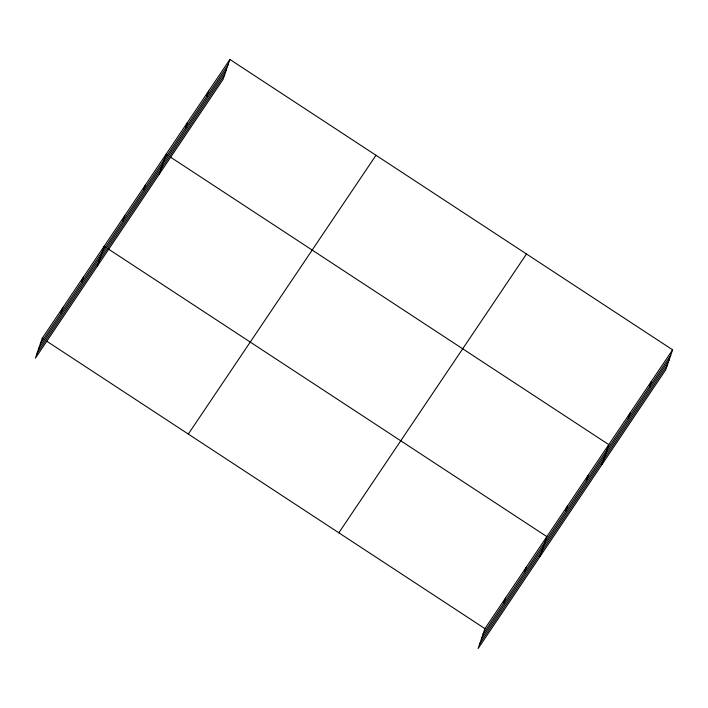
<?xml version="1.0" encoding="UTF-8"?>
<svg xmlns="http://www.w3.org/2000/svg" width="708" height="708" viewBox="0 0 708 708"><rect width="100%" height="100%" fill="white"/><g stroke="black" fill="none" stroke-linecap="round" stroke-linejoin="round"><path stroke-width="1.06" d="M229.896 59.454L42.223 338.256L35.4 358.177L223.073 79.376L229.896 59.454L672.6 349.823L665.777 369.744L478.104 648.546L484.927 628.624L672.6 349.823M61.012 312.998L62.862 307.582M81.659 282.324L83.509 276.916M97.332 266.173L104.156 246.251L105.979 247.446M122.944 220.993L124.803 215.586M143.591 190.319L145.441 184.912M159.265 174.168L166.088 154.247L167.911 155.441M185.505 128.059L187.355 122.652M206.771 96.456L208.63 91.049M503.715 603.366L505.565 597.95M524.362 572.692L526.212 567.285M540.036 556.541L546.859 536.62L107.811 248.65M565.648 511.362L567.506 505.955M586.295 480.688L588.144 475.28M601.968 464.536L608.792 444.615L170.655 157.238M628.208 418.428L630.058 413.021M649.475 386.825L651.333 381.417M40.374 343.663L228.047 64.862M38.728 348.451L226.401 69.65M37.037 353.389L224.719 74.588M188.31 434.075L375.992 155.273M338.831 532.797L526.504 254.004M483.077 634.032L670.75 355.23M481.431 638.82L669.104 360.018M479.741 643.758L667.423 364.956M42.223 338.256L44.046 339.451M46.79 341.247L484.927 628.624"/></g></svg>
